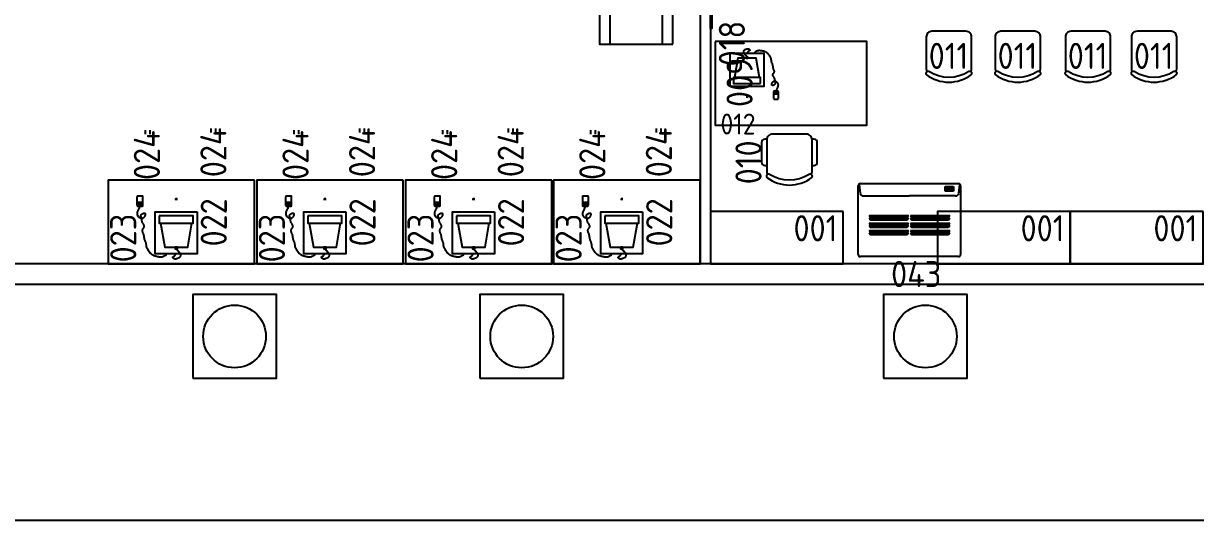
# Model space of a CAD drawing. Header units: millimetres. Extents: x 18768 to 1484868, y -11027 to 520152.
# Drawn here: x 96011 to 107219, y 482623 to 487374 of the extents above; entities that cross this region are included whole.
import ezdxf
from ezdxf.enums import TextEntityAlignment as Align

# ---------------------------------------------------------------- set-up
doc = ezdxf.new("R2010")
doc.units = ezdxf.units.MM
doc.linetypes.add('HIDDEN2', pattern=[4.7625, 3.175, -1.5875])
for name, color, linetype in [('025', 3, 'Continuous'), ('L025-CONTORNO', 7, 'Continuous'), ('L025-TEXTO', 7, 'Continuous'), ('L035-ARRANJO-ADQUIRIR', 102, 'Continuous'), ('PAREDES', 7, 'Continuous')]:
    doc.layers.add(name, color=color, linetype=linetype)
doc.layers.add('L035-DEMOLIÇÃO', color=40, linetype='Continuous', plot=False)
doc.styles.add('ISO-CP--18', font='isocp.shx', dxfattribs={"width": 0.75, "height": 180})
doc.styles.add('ISO-CP--25', font='isocp.shx', dxfattribs={"height": 250})

# ---------------------------------------------------------------- blocks, each defined once
blk = doc.blocks.new('BL_SENAI_id9320260060')
at = {"layer": '025', "color": 0}
blk.add_lwpolyline([(-1269, -8), (1, -8), (1, 492), (-1269, 492)], close=True, dxfattribs=at)
at = {"layer": 'L025-TEXTO', "style": 'ISO-CP--18'}
blk.add_attdef('rmp_mt_codmaterial', (15, 15), '', height=40, dxfattribs=at)
at = {"layer": 'L025-TEXTO', "style": 'ISO-CP--18', "flags": 1}
for tag in ['rmp_mt_nomeunid', 'rmp_mt_potencia', 'rmp_mt_cod']:
    blk.add_attdef(tag, (15, 15), '', height=40, dxfattribs=at)
blk = doc.blocks.new('BL_SENAI_id9320211370')
at = {"layer": 'L035-ARRANJO-ADQUIRIR', "color": 0}
for points in [[(-190, 260, -0.290756), (190, 260, 0.829608), (216, 288, 0.333333), (-216, 288, 0.829608), (-190, 260)], [(-210, 259, 0.129448), (-217, 233), (-217, -72, 0.414214), (-163, -126), (162, -126, 0.414214), (216, -72), (216, 234, 0.120944), (210, 259)]]:
    blk.add_lwpolyline(points, format="xyb", dxfattribs=at)
at = {"layer": 'L025-TEXTO', "style": 'ISO-CP--25'}
blk.add_attdef('rmp_mt_codmaterial', (15, 15), '', height=40, dxfattribs=at)
at = {"layer": 'L025-TEXTO', "style": 'ISO-CP--25', "flags": 1}
for tag in ['rmp_mt_nomeunid', 'rmp_mt_potencia', 'rmp_mt_cod']:
    blk.add_attdef(tag, (15, 15), '', height=40, dxfattribs=at)
blk = doc.blocks.new('BL_SENAI_id9320211380')
at = {"layer": 'L035-ARRANJO-ADQUIRIR', "color": 0}
for points in [[(388, -137, 0.129448), (395, -110), (395, 195, 0.414214), (341, 249), (16, 249, 0.414214), (-38, 195), (-38, -112, 0.120944), (-32, -137)], [(-38, 199), (-58, 199, 0.414214), (-88, 169), (-88, -21, 0.414214), (-58, -51), (-38, -51)], [(395, -51), (415, -51, 0.414214), (445, -21), (445, 169, 0.414214), (415, 199), (395, 199)], [(368, -137, -0.290756), (-12, -137, 0.829608), (-38, -166, 0.333333), (394, -166, 0.829608), (368, -137)]]:
    blk.add_lwpolyline(points, format="xyb", dxfattribs=at)
at = {"layer": 'L025-TEXTO', "style": 'ISO-CP--25'}
blk.add_attdef('rmp_mt_codmaterial', (15, 15), '', height=40, dxfattribs=at)
at = {"layer": 'L025-TEXTO', "style": 'ISO-CP--25', "flags": 1}
for tag in ['rmp_mt_nomeunid', 'rmp_mt_potencia', 'rmp_mt_cod']:
    blk.add_attdef(tag, (15, 15), '', height=40, dxfattribs=at)
blk = doc.blocks.new('BL_SENAI_id9320220810')
at = {"layer": 'L025-CONTORNO', "color": 0}
blk.add_lwpolyline([(-688, 238), (112, 238), (112, 1688), (-688, 1688)], close=True, dxfattribs=at)
at = {"layer": 'L025-TEXTO', "style": 'ISO-CP--25'}
blk.add_attdef('rmp_mt_codmaterial', (15, 15), '', height=40, dxfattribs=at)
at = {"layer": 'L025-TEXTO', "style": 'ISO-CP--25', "flags": 1}
for tag in ['rmp_mt_nomeunid', 'rmp_mt_potencia', 'rmp_mt_cod']:
    blk.add_attdef(tag, (15, 15), '', height=40, dxfattribs=at)
blk = doc.blocks.new('BL_SENAI_id9320290690')
at = {"layer": 'L025-CONTORNO', "color": 0}
blk.add_lwpolyline([(-3131, 134), (-131, 134), (-131, 152), (-3131, 152)], close=True, dxfattribs=at)
at = {"layer": 'L025-TEXTO', "style": 'ISO-CP--25'}
blk.add_attdef('rmp_mt_codmaterial', (15, 15), '', height=40, dxfattribs=at)
at = {"layer": 'L025-TEXTO', "style": 'ISO-CP--25', "flags": 1}
for tag in ['rmp_mt_nomeunid', 'rmp_mt_potencia', 'rmp_mt_cod']:
    blk.add_attdef(tag, (15, 15), '', height=40, dxfattribs=at)
blk = doc.blocks.new('BL_SENAI_id9315160120')
at = {"color": 0}
for p, q in [((93, 569), (105, 588)), ((469, 569), (93, 569)), ((93, 544), (105, 564)), ((105, 588), (457, 588)), ((105, 564), (457, 564)), ((469, 569), (457, 588)), ((469, 544), (457, 564)), ((489, 569), (501, 588)), ((865, 569), (489, 569)), ((489, 544), (501, 564)), ((501, 588), (853, 588)), ((501, 564), (853, 564)), ((865, 569), (853, 588)), ((865, 544), (853, 564)), ((469, 544), (93, 544)), ((93, 498), (105, 518)), ((469, 498), (93, 498)), ((93, 474), (105, 493)), ((469, 474), (93, 474)), ((105, 518), (457, 518)), ((105, 493), (457, 493)), ((469, 498), (457, 518)), ((469, 474), (457, 493)), ((865, 544), (489, 544)), ((489, 498), (501, 518)), ((865, 498), (489, 498)), ((489, 474), (501, 493)), ((865, 474), (489, 474)), ((501, 518), (853, 518)), ((501, 493), (853, 493)), ((865, 498), (853, 518)), ((865, 474), (853, 493)), ((93, 426), (105, 445)), ((469, 426), (93, 426)), ((93, 401), (105, 420)), ((469, 401), (93, 401)), ((105, 445), (457, 445)), ((105, 420), (457, 420)), ((469, 426), (457, 445)), ((469, 401), (457, 420)), ((489, 426), (501, 445)), ((865, 426), (489, 426)), ((489, 401), (501, 420)), ((865, 401), (489, 401)), ((501, 445), (853, 445)), ((501, 420), (853, 420)), ((865, 426), (853, 445)), ((865, 401), (853, 420)), ((0, 106), (8, 190)), ((37, 215), (479, 215)), ((56, 126), (56, 170)), ((56, 170), (136, 170)), ((136, 126), (56, 126)), ((136, 170), (136, 126)), ((921, 215), (479, 215)), ((958, 106), (950, 190))]:
    blk.add_line(p, q, dxfattribs=at)
for centre, radius in [((78, 148), 17.7), ((78, 148), 5.72), ((115, 148), 15.8), ((115, 148), 3.81)]:
    blk.add_circle(centre, radius, dxfattribs=at)
for centre, start, end in [((37, 185), 90, 169.0323), ((921, 185), 10.9677, 90)]:
    blk.add_arc(centre, 30, start, end, dxfattribs=at)
at = {"layer": 'L025-CONTORNO', "color": 0}
for p, q in [((10, 795), (948, 795)), ((-10, 117), (-10, 775)), ((968, 775), (968, 117)), ((948, 97), (10, 97))]:
    blk.add_line(p, q, dxfattribs=at)
for centre, start, end in [((10, 775), 90, 180), ((948, 775), 0, 90), ((10, 117), 180, 270), ((948, 117), 270, 0)]:
    blk.add_arc(centre, 20, start, end, dxfattribs=at)
at = {"layer": 'L025-TEXTO', "linetype": 'HIDDEN2', "style": 'ISO-CP--25'}
blk.add_attdef('rmp_mt_codmaterial', (15, 15), '', height=40, dxfattribs=at)
at = {"layer": 'L025-TEXTO', "linetype": 'HIDDEN2', "style": 'ISO-CP--25', "flags": 1}
for tag in ['rmp_mt_nomeunid', 'rmp_mt_potencia', 'rmp_mt_cod']:
    blk.add_attdef(tag, (15, 15), '', height=40, dxfattribs=at)
blk = doc.blocks.new('BL_SENAI_id9370710510')
at = {"layer": 'L035-ARRANJO-ADQUIRIR', "color": 0}
for p, q in [((491, 168), (491, 85)), ((491, 142), (549, 142)), ((491, 141), (549, 141)), ((495, 168), (495, 145)), ((511, 168), (495, 168)), ((495, 145), (511, 145)), ((542, 174), (498, 174)), ((511, 145), (511, 168)), ((529, 168), (512, 168)), ((512, 168), (512, 145)), ((512, 145), (529, 145)), ((529, 145), (529, 168)), ((530, 168), (530, 145)), ((546, 168), (530, 168)), ((530, 145), (546, 145)), ((546, 145), (546, 168)), ((549, 85), (549, 168)), ((185, 107), (161, 107)), ((173, 95), (173, 119)), ((498, 78), (542, 78))]:
    blk.add_line(p, q, dxfattribs=at)
for points in [[(-27, 229), (-27, 629), (373, 629), (373, 229)], [(162, 566), (184, 566), (184, 581), (162, 581)], [(335, 266), (335, 336), (10, 336), (10, 266)]]:
    blk.add_lwpolyline(points, close=True, dxfattribs=at)
for points in [[(323, 336), (283, 566), (63, 566), (23, 336)], [(173, 581), (172, 586), (170, 590), (168, 593), (165, 596), (162, 598), (160, 599), (158, 600), (156, 602), (154, 603), (153, 604), (152, 606), (152, 607), (152, 609), (151, 610), (151, 611), (150, 612), (149, 613), (148, 614), (146, 615), (145, 616), (143, 617), (141, 618), (139, 620), (138, 622), (136, 624), (135, 627), (134, 630), (133, 633), (133, 637), (133, 640), (133, 644), (133, 647), (134, 650), (134, 653), (135, 656), (137, 658), (138, 661), (140, 663), (142, 665), (144, 667), (146, 668), (148, 670), (151, 671), (153, 672), (156, 673), (158, 674), (160, 675), (162, 676), (164, 676), (166, 677), (168, 678), (170, 678), (172, 679), (174, 679), (175, 679), (177, 680), (179, 680), (180, 680), (182, 680), (183, 680), (185, 680), (187, 680), (189, 679), (190, 679), (192, 678), (194, 678), (195, 677), (197, 676), (199, 675), (200, 674), (201, 672), (203, 671), (204, 670), (205, 669), (205, 667), (206, 666), (206, 665), (206, 664), (206, 663), (206, 662), (205, 660), (205, 659), (204, 658), (203, 658), (201, 657), (200, 656), (199, 655), (197, 654), (196, 653), (194, 653), (193, 652), (191, 651), (190, 650), (189, 649), (187, 648), (186, 647), (185, 645), (184, 644), (183, 642), (182, 640), (181, 637), (179, 635), (176, 632), (173, 629)], [(268, 629), (272, 638), (277, 645), (282, 650), (288, 655), (294, 657), (300, 659), (307, 661), (313, 661), (320, 662), (326, 662), (332, 661), (338, 661), (343, 660), (349, 659), (355, 658), (360, 657), (366, 656), (371, 654), (377, 652), (382, 651), (387, 649), (392, 646), (397, 644), (402, 641), (406, 637), (411, 634), (415, 630), (419, 626), (422, 621), (426, 617), (430, 612), (433, 607), (437, 602), (440, 597), (443, 591), (447, 586), (449, 580), (452, 575), (454, 570), (456, 565), (457, 560), (458, 555), (459, 550), (460, 545), (460, 540), (461, 535), (461, 531), (462, 526), (464, 521), (466, 516), (467, 511), (470, 507), (472, 502), (474, 496), (475, 491), (477, 486), (478, 481), (479, 475), (480, 470), (481, 465), (481, 459), (482, 454), (483, 449), (484, 445), (486, 440), (487, 436), (489, 432), (491, 428), (492, 425), (494, 421), (495, 418), (496, 415), (496, 411), (496, 408), (496, 405), (495, 402), (494, 398), (493, 395), (492, 393), (490, 390), (488, 387), (486, 385), (484, 382), (482, 380), (481, 377), (480, 375), (479, 372), (479, 369), (479, 366), (479, 362), (481, 359), (482, 355), (484, 352), (486, 348), (488, 345), (490, 342), (492, 338), (493, 336), (495, 333), (497, 331), (498, 329), (499, 327), (500, 326), (501, 325), (501, 325), (501, 324), (501, 324), (501, 324), (501, 324), (500, 323), (500, 322), (501, 319), (501, 316), (502, 312), (503, 308), (504, 303), (505, 298), (506, 293), (507, 287), (508, 283), (509, 278), (510, 275), (511, 271), (511, 268), (511, 265), (510, 262), (509, 259), (507, 257), (505, 254), (502, 251), (498, 248), (495, 246), (491, 244), (487, 242), (483, 241), (480, 241), (477, 241), (475, 242), (473, 243), (471, 245), (470, 247), (469, 250), (469, 253), (469, 256), (469, 259), (470, 262), (471, 265), (472, 268), (473, 271), (475, 274), (477, 277), (479, 280), (482, 283), (485, 286), (488, 289), (491, 291), (495, 293), (498, 294), (503, 294), (507, 293), (512, 292), (517, 290), (522, 287), (527, 283), (531, 279), (536, 274), (539, 269), (542, 263), (543, 257), (544, 251), (544, 245), (543, 239), (542, 233), (540, 227), (538, 221), (536, 216), (533, 210), (530, 205), (528, 199), (525, 194), (523, 189), (521, 183), (520, 177), (520, 174)]]:
    blk.add_lwpolyline(points, dxfattribs=at)
for centre, start, end in [((498, 168), 90, 180), ((542, 168), 0, 90), ((498, 85), 180, 270), ((542, 85), 270, 0)]:
    blk.add_arc(centre, 6.72, start, end, dxfattribs=at)
at = {"layer": 'L025-TEXTO', "style": 'ISO-CP--25'}
blk.add_attdef('rmp_mt_codmaterial', (15, 15), '', height=40, dxfattribs=at)
at = {"layer": 'L025-TEXTO', "style": 'ISO-CP--25', "flags": 1}
for tag in ['rmp_mt_nomeunid', 'rmp_mt_potencia', 'rmp_mt_cod']:
    blk.add_attdef(tag, (15, 15), '', height=40, dxfattribs=at)
blk = doc.blocks.new('BL_SENAI_id9370710520')
at = {"layer": 'L035-ARRANJO-ADQUIRIR', "color": 0}
for p, q in [((499, 247), (499, 164)), ((502, 247), (502, 224)), ((519, 247), (502, 247)), ((550, 253), (506, 253)), ((519, 224), (519, 247)), ((520, 247), (520, 224)), ((536, 247), (520, 247)), ((536, 224), (536, 247)), ((538, 247), (538, 224)), ((554, 247), (538, 247)), ((554, 224), (554, 247)), ((557, 164), (557, 247)), ((193, 186), (169, 186)), ((181, 174), (181, 198)), ((499, 221), (557, 221)), ((499, 220), (557, 220)), ((502, 224), (519, 224)), ((506, 157), (550, 157)), ((520, 224), (536, 224)), ((538, 224), (554, 224))]:
    blk.add_line(p, q, dxfattribs=at)
for points in [[(-19, 308), (-19, 708), (381, 708), (381, 308)], [(170, 645), (192, 645), (192, 660), (170, 660)], [(343, 345), (343, 415), (18, 415), (18, 345)]]:
    blk.add_lwpolyline(points, close=True, dxfattribs=at)
for points in [[(181, 660), (180, 665), (178, 669), (175, 672), (173, 675), (170, 677), (168, 678), (165, 679), (163, 681), (162, 682), (161, 683), (160, 685), (160, 686), (159, 688), (159, 689), (159, 690), (158, 691), (157, 692), (156, 693), (154, 694), (152, 695), (151, 696), (149, 697), (147, 699), (146, 701), (144, 703), (143, 706), (142, 709), (141, 712), (141, 716), (141, 719), (141, 723), (141, 726), (141, 729), (142, 732), (143, 735), (145, 737), (146, 740), (148, 742), (150, 744), (152, 746), (154, 747), (156, 749), (159, 750), (161, 751), (163, 752), (166, 753), (168, 754), (170, 755), (172, 755), (174, 756), (176, 757), (178, 757), (180, 758), (181, 758), (183, 758), (185, 759), (186, 759), (188, 759), (190, 759), (191, 759), (193, 759), (195, 759), (196, 758), (198, 758), (200, 757), (202, 757), (203, 756), (205, 755), (206, 754), (208, 753), (209, 751), (210, 750), (211, 749), (212, 748), (213, 746), (214, 745), (214, 744), (214, 743), (214, 742), (214, 741), (213, 739), (212, 738), (211, 737), (210, 737), (209, 736), (208, 735), (206, 734), (205, 733), (204, 732), (202, 732), (201, 731), (199, 730), (198, 729), (196, 728), (195, 727), (194, 726), (193, 724), (192, 723), (191, 721), (190, 719), (189, 716), (187, 714), (184, 711), (181, 708)], [(276, 708), (280, 717), (284, 724), (290, 729), (296, 733), (302, 736), (308, 738), (315, 740), (321, 740), (327, 741), (334, 741), (340, 740), (345, 740), (351, 739), (357, 738), (362, 737), (368, 736), (374, 735), (379, 733), (385, 731), (390, 730), (395, 728), (400, 725), (405, 723), (410, 720), (414, 716), (418, 713), (422, 709), (426, 705), (430, 700), (434, 696), (437, 691), (441, 686), (444, 681), (448, 676), (451, 670), (454, 665), (457, 659), (460, 654), (462, 649), (464, 644), (465, 639), (466, 634), (467, 629), (467, 624), (468, 619), (469, 614), (469, 610), (470, 605), (472, 600), (473, 595), (475, 590), (477, 586), (479, 581), (481, 575), (483, 570), (485, 565), (486, 560), (487, 554), (488, 549), (489, 544), (489, 538), (490, 533), (491, 528), (492, 524), (493, 519), (495, 515), (497, 511), (499, 507), (500, 504), (502, 500), (503, 497), (504, 494), (504, 490), (504, 487), (504, 484), (503, 480), (502, 477), (501, 474), (499, 471), (498, 469), (496, 466), (494, 464), (492, 461), (490, 459), (489, 456), (488, 454), (487, 451), (486, 448), (487, 445), (487, 441), (488, 438), (490, 434), (492, 431), (493, 427), (495, 424), (497, 420), (499, 417), (501, 415), (503, 412), (505, 410), (506, 408), (507, 406), (508, 405), (509, 404), (509, 404), (509, 403), (509, 403), (509, 403), (508, 403), (508, 402), (508, 401), (508, 398), (509, 395), (510, 391), (510, 387), (511, 382), (513, 377), (514, 372), (515, 366), (516, 362), (517, 357), (518, 354), (519, 350), (519, 347), (519, 344), (518, 341), (517, 338), (515, 335), (513, 333), (510, 330), (506, 327), (502, 325), (499, 323), (495, 321), (491, 320), (488, 320), (485, 320), (482, 321), (480, 322), (479, 324), (478, 326), (477, 329), (477, 332), (477, 334), (477, 337), (478, 341), (478, 344), (480, 347), (481, 350), (483, 353), (485, 356), (487, 359), (490, 362), (493, 365), (496, 368), (499, 370), (502, 372), (506, 373), (510, 373), (515, 372), (520, 371), (525, 369), (530, 366), (535, 362), (539, 358), (543, 353), (547, 348), (549, 342), (551, 336), (552, 330), (552, 324), (551, 318), (550, 312), (548, 306), (546, 300), (544, 294), (541, 289), (538, 284), (536, 278), (533, 273), (531, 268), (529, 262), (528, 256), (528, 253)], [(331, 415), (291, 645), (71, 645), (31, 415)]]:
    blk.add_lwpolyline(points, dxfattribs=at)
for centre, start, end in [((506, 247), 90, 180), ((550, 247), 0, 90), ((506, 164), 180, 270), ((550, 164), 270, 0)]:
    blk.add_arc(centre, 6.72, start, end, dxfattribs=at)
at = {"layer": 'L025-TEXTO', "style": 'ISO-CP--25'}
blk.add_attdef('rmp_mt_codmaterial', (15, 15), '', height=40, dxfattribs=at)
at = {"layer": 'L025-TEXTO', "style": 'ISO-CP--25', "flags": 1}
for tag in ['rmp_mt_nomeunid', 'rmp_mt_potencia', 'rmp_mt_cod']:
    blk.add_attdef(tag, (15, 15), '', height=40, dxfattribs=at)
blk = doc.blocks.new('BL_SENAI_id9320221140')
at = {"layer": 'L025-CONTORNO', "color": 0}
blk.add_lwpolyline([(570, -612), (570, 788), (-230, 788), (-230, -612)], close=True, dxfattribs=at)
at = {"layer": 'L025-TEXTO', "style": 'ISO-CP--25'}
blk.add_attdef('rmp_mt_codmaterial', (15, 15), '', height=40, dxfattribs=at)
at = {"layer": 'L025-TEXTO', "style": 'ISO-CP--25', "flags": 1}
for tag in ['rmp_mt_nomeunid', 'rmp_mt_potencia', 'rmp_mt_cod']:
    blk.add_attdef(tag, (15, 15), '', height=40, dxfattribs=at)
blk = doc.blocks.new('BL_SENAI_id9320210390')
at = {"layer": 'L035-ARRANJO-ADQUIRIR', "color": 0}
for p, q in [((154, -168), (154, -207)), ((199, -168), (199, -207))]:
    blk.add_line(p, q, dxfattribs=at)
at = {"layer": 'L025-TEXTO', "style": 'ISO-CP--25'}
blk.add_attdef('RMP_MT_NOMEUNID', (8, 8), '', height=250, dxfattribs=at)
at = {"layer": 'L025-TEXTO', "style": 'ISO-CP--25', "flags": 1}
for tag in ['RMP_MT_COD', 'RMP_MT_CODMATERIAL', 'RMP_MT_POTENCIA']:
    blk.add_attdef(tag, (8, 8), '', height=250, dxfattribs=at)
blk = doc.blocks.new('BL_SENAI_id9380320060')
at = {"layer": 'L025-CONTORNO', "color": 0}
for p, q in [((-510, 275), (690, 275)), ((-510, -225), (690, -225))]:
    blk.add_line(p, q, dxfattribs=at)
blk.add_lwpolyline([(-510, -325), (690, -325), (690, 375), (-510, 375)], close=True, dxfattribs=at)
at = {"layer": 'L025-TEXTO', "style": 'ISO-CP--25'}
blk.add_attdef('rmp_mt_codmaterial', (15, 15), '', height=40, dxfattribs=at)
at = {"layer": 'L025-TEXTO', "style": 'ISO-CP--25', "flags": 1}
for tag in ['rmp_mt_nomeunid', 'rmp_mt_potencia', 'rmp_mt_cod']:
    blk.add_attdef(tag, (15, 15), '', height=40, dxfattribs=at)

msp = doc.modelspace()

# ---------------------------------------------------------------- linework, layer by layer
at = {"layer": 'L035-ARRANJO-ADQUIRIR'}
for points in [[(97629.887, 483982.806), (98429.887, 483982.806), (98429.887, 484782.806), (97629.887, 484782.806)], [(100375.66, 483982.806), (101175.66, 483982.806), (101175.66, 484782.806), (100375.66, 484782.806)], [(104236.054, 483982.806), (105036.054, 483982.806), (105036.054, 484782.806), (104236.054, 484782.806)]]:
    msp.add_lwpolyline(points, close=True, dxfattribs=at)
for centre in [(98029.887, 484382.806), (100775.66, 484382.806), (104636.054, 484382.806)]:
    msp.add_circle(centre, 300, dxfattribs=at)
at = {"layer": 'L035-DEMOLIÇÃO', "linetype": 'ByBlock', "lineweight": -2}
msp.add_lwpolyline([(110666.616, 482623.169), (18768.335, 482623.169), (18768.335, 520151.762), (110666.616, 520151.762)], close=True, dxfattribs=at)
at = {"layer": 'PAREDES'}
for p, q in [((102480.615, 493702.757), (102480.615, 485077.757)), ((102579.615, 493702.756), (102579.615, 485077.757)), ((102480.615, 492577.757), (102480.615, 485077.757)), ((109879.615, 485077.757), (95079.615, 485077.757)), ((109879.615, 485077.757), (95079.615, 485077.757)), ((110079.615, 484877.757), (95079.615, 484877.757)), ((110079.615, 484877.757), (95079.615, 484877.757)), ((110079.615, 484877.757), (95079.615, 484877.757))]:
    msp.add_line(p, q, dxfattribs=at)

# ---------------------------------------------------------------- block references
at = {"layer": 'L035-ARRANJO-ADQUIRIR'}
ref = msp.add_blockref('BL_SENAI_id9320290690', (102445.226, 487196.823), dxfattribs=dict(at, rotation=270))
ref.add_attrib('rmp_mt_codmaterial', '018', dxfattribs={"layer": 'L025-TEXTO', "height": 250, "rotation": 90, "style": 'ISO-CP--25'}).set_placement((102785.328, 487181.823), align=Align.MIDDLE)
ref = msp.add_blockref('BL_SENAI_id9380320060', (101895.594, 487685.134), dxfattribs=dict(at, rotation=90))
ref.add_attrib('rmp_mt_codmaterial', '019', (101880.594, 487700.134), dxfattribs={"layer": 'L025-TEXTO', "height": 250, "rotation": 90, "style": 'ISO-CP--25'})
ref = msp.add_blockref('BL_SENAI_id9320211370', (104860.229, 487173.236), dxfattribs=dict(at, rotation=180))
ref.add_attrib('rmp_mt_codmaterial', '011', dxfattribs={"layer": 'L025-TEXTO', "height": 250, "style": 'ISO-CP--25'}).set_placement((104856.513, 486939.002), align=Align.CENTER)
ref = msp.add_blockref('BL_SENAI_id9320211370', (105519.433, 487173.236), dxfattribs=dict(at, rotation=180))
ref.add_attrib('rmp_mt_codmaterial', '011', dxfattribs={"layer": 'L025-TEXTO', "height": 250, "style": 'ISO-CP--25'}).set_placement((105515.717, 486939.002), align=Align.CENTER)
ref = msp.add_blockref('BL_SENAI_id9320211370', (106190.479, 487173.236), dxfattribs=dict(at, rotation=180))
ref.add_attrib('rmp_mt_codmaterial', '011', dxfattribs={"layer": 'L025-TEXTO', "height": 250, "style": 'ISO-CP--25'}).set_placement((106186.763, 486939.002), align=Align.CENTER)
ref = msp.add_blockref('BL_SENAI_id9320211370', (106822.264, 487173.236), dxfattribs=dict(at, rotation=180))
ref.add_attrib('rmp_mt_codmaterial', '011', dxfattribs={"layer": 'L025-TEXTO', "height": 250, "style": 'ISO-CP--25'}).set_placement((106818.548, 486939.002), align=Align.CENTER)
ref = msp.add_blockref('BL_SENAI_id9320220810', (102388.756, 486512.47), dxfattribs=dict(at, rotation=270))
ref.add_attrib('rmp_mt_codmaterial', '009', dxfattribs={"layer": 'L025-TEXTO', "height": 250, "rotation": 90, "style": 'ISO-CP--25'}).set_placement((102983.933, 486811.426), align=Align.CENTER)
ref = msp.add_blockref('BL_SENAI_id9370710510', (102791.734, 486588.233), dxfattribs=dict(at, xscale=0.8, yscale=0.8, zscale=0.8))
ref.add_attrib('rmp_mt_codmaterial', '012', dxfattribs={"layer": 'L025-TEXTO', "height": 200, "style": 'ISO-CP--25'}).set_placement((102843.873, 486312.613), align=Align.CENTER)
ref = msp.add_blockref('BL_SENAI_id9320210390', (97376.222, 486146.81), dxfattribs=dict(at, rotation=180))
ref.add_attrib('RMP_MT_NOMEUNID', '024', dxfattribs={"layer": 'L025-TEXTO', "height": 250, "rotation": 90, "style": 'ISO-CP--25'}).set_placement((97190.736, 486115.391), align=Align.MIDDLE)
ref = msp.add_blockref('BL_SENAI_id9320210390', (98004.426, 486162.428), dxfattribs=dict(at, rotation=180))
ref.add_attrib('RMP_MT_NOMEUNID', '024', dxfattribs={"layer": 'L025-TEXTO', "height": 250, "rotation": 90, "style": 'ISO-CP--25'}).set_placement((97826.967, 486142.261), align=Align.MIDDLE)
ref = msp.add_blockref('BL_SENAI_id9320210390', (98797.823, 486146.81), dxfattribs=dict(at, rotation=180))
ref.add_attrib('RMP_MT_NOMEUNID', '024', dxfattribs={"layer": 'L025-TEXTO', "height": 250, "rotation": 90, "style": 'ISO-CP--25'}).set_placement((98612.337, 486115.391), align=Align.MIDDLE)
ref = msp.add_blockref('BL_SENAI_id9320210390', (99426.026, 486162.428), dxfattribs=dict(at, rotation=180))
ref.add_attrib('RMP_MT_NOMEUNID', '024', dxfattribs={"layer": 'L025-TEXTO', "height": 250, "rotation": 90, "style": 'ISO-CP--25'}).set_placement((99248.567, 486142.261), align=Align.MIDDLE)
ref = msp.add_blockref('BL_SENAI_id9320210390', (100219.423, 486146.81), dxfattribs=dict(at, rotation=180))
ref.add_attrib('RMP_MT_NOMEUNID', '024', dxfattribs={"layer": 'L025-TEXTO', "height": 250, "rotation": 90, "style": 'ISO-CP--25'}).set_placement((100033.938, 486115.391), align=Align.MIDDLE)
ref = msp.add_blockref('BL_SENAI_id9320210390', (100847.627, 486162.428), dxfattribs=dict(at, rotation=180))
ref.add_attrib('RMP_MT_NOMEUNID', '024', dxfattribs={"layer": 'L025-TEXTO', "height": 250, "rotation": 90, "style": 'ISO-CP--25'}).set_placement((100670.168, 486142.261), align=Align.MIDDLE)
ref = msp.add_blockref('BL_SENAI_id9320210390', (101635.735, 486146.81), dxfattribs=dict(at, rotation=180))
ref.add_attrib('RMP_MT_NOMEUNID', '024', dxfattribs={"layer": 'L025-TEXTO', "height": 250, "rotation": 90, "style": 'ISO-CP--25'}).set_placement((101450.25, 486115.391), align=Align.MIDDLE)
ref = msp.add_blockref('BL_SENAI_id9320210390', (102263.939, 486162.428), dxfattribs=dict(at, rotation=180))
ref.add_attrib('RMP_MT_NOMEUNID', '024', dxfattribs={"layer": 'L025-TEXTO', "height": 250, "rotation": 90, "style": 'ISO-CP--25'}).set_placement((102086.48, 486142.261), align=Align.MIDDLE)
ref = msp.add_blockref('BL_SENAI_id9320211380', (103157.423, 486067.773), dxfattribs=at)
ref.add_attrib('rmp_mt_codmaterial', '010', dxfattribs={"layer": 'L025-TEXTO', "height": 250, "rotation": 90, "style": 'ISO-CP--25'}).set_placement((103069.488, 486046.551), align=Align.CENTER)
ref = msp.add_blockref('BL_SENAI_id9320221140', (97609.102, 485307.757), dxfattribs=dict(at, rotation=90))
ref.add_attrib('rmp_mt_codmaterial', '023', dxfattribs={"layer": 'L025-TEXTO', "height": 250, "rotation": 90, "style": 'ISO-CP--25'}).set_placement((96964.851, 485322.757), align=Align.MIDDLE)
ref = msp.add_blockref('BL_SENAI_id9320221140', (99030.703, 485307.757), dxfattribs=dict(at, rotation=90))
ref.add_attrib('rmp_mt_codmaterial', '023', dxfattribs={"layer": 'L025-TEXTO', "height": 250, "rotation": 90, "style": 'ISO-CP--25'}).set_placement((98386.452, 485322.757), align=Align.MIDDLE)
ref = msp.add_blockref('BL_SENAI_id9320221140', (100452.303, 485307.757), dxfattribs=dict(at, rotation=90))
ref.add_attrib('rmp_mt_codmaterial', '023', dxfattribs={"layer": 'L025-TEXTO', "height": 250, "rotation": 90, "style": 'ISO-CP--25'}).set_placement((99808.052, 485322.757), align=Align.MIDDLE)
ref = msp.add_blockref('BL_SENAI_id9320221140', (101868.615, 485307.757), dxfattribs=dict(at, rotation=90))
ref.add_attrib('rmp_mt_codmaterial', '023', dxfattribs={"layer": 'L025-TEXTO', "height": 250, "rotation": 90, "style": 'ISO-CP--25'}).set_placement((101224.365, 485322.757), align=Align.MIDDLE)
ref = msp.add_blockref('BL_SENAI_id9315160120', (104962.03, 485940.414), dxfattribs=dict(at, rotation=180))
ref.add_attrib('rmp_mt_codmaterial', '043', dxfattribs={"layer": 'L025-TEXTO', "linetype": 'HIDDEN2', "height": 250, "style": 'ISO-CP--25'}).set_placement((104548.176, 484979.688), align=Align.MIDDLE)
ref = msp.add_blockref('BL_SENAI_id9370710520', (97653.134, 485881.531), dxfattribs=dict(at, rotation=180))
ref.add_attrib('rmp_mt_codmaterial', '022', dxfattribs={"layer": 'L025-TEXTO', "height": 250, "rotation": 90, "style": 'ISO-CP--25'}).set_placement((97830.925, 485472.935), align=Align.MIDDLE)
ref = msp.add_blockref('BL_SENAI_id9370710520', (99074.735, 485881.531), dxfattribs=dict(at, rotation=180))
ref.add_attrib('rmp_mt_codmaterial', '022', dxfattribs={"layer": 'L025-TEXTO', "height": 250, "rotation": 90, "style": 'ISO-CP--25'}).set_placement((99252.526, 485472.935), align=Align.MIDDLE)
ref = msp.add_blockref('BL_SENAI_id9370710520', (100496.335, 485881.531), dxfattribs=dict(at, rotation=180))
ref.add_attrib('rmp_mt_codmaterial', '022', dxfattribs={"layer": 'L025-TEXTO', "height": 250, "rotation": 90, "style": 'ISO-CP--25'}).set_placement((100674.126, 485472.935), align=Align.MIDDLE)
ref = msp.add_blockref('BL_SENAI_id9370710520', (101912.648, 485881.531), dxfattribs=dict(at, rotation=180))
ref.add_attrib('rmp_mt_codmaterial', '022', dxfattribs={"layer": 'L025-TEXTO', "height": 250, "rotation": 90, "style": 'ISO-CP--25'}).set_placement((102090.439, 485472.935), align=Align.MIDDLE)
ref = msp.add_blockref('BL_SENAI_id9320260060', (102580.497, 485569.602), dxfattribs=dict(at, rotation=180))
ref.add_attrib('rmp_mt_codmaterial', '001', dxfattribs={"layer": 'L025-TEXTO', "height": 250, "style": 'ISO-CP--18'}).set_placement((103584.464, 485416.605), align=Align.MIDDLE)
ref = msp.add_blockref('BL_SENAI_id9320260060', (104752.265, 485569.602), dxfattribs=dict(at, rotation=180))
ref.add_attrib('rmp_mt_codmaterial', '001', dxfattribs={"layer": 'L025-TEXTO', "height": 250, "style": 'ISO-CP--18'}).set_placement((105756.232, 485416.605), align=Align.MIDDLE)
ref = msp.add_blockref('BL_SENAI_id9320260060', (106022.265, 485569.602), dxfattribs=dict(at, rotation=180))
ref.add_attrib('rmp_mt_codmaterial', '001', dxfattribs={"layer": 'L025-TEXTO', "height": 250, "style": 'ISO-CP--18'}).set_placement((107026.232, 485416.605), align=Align.MIDDLE)

doc.saveas('drawing.dxf')
